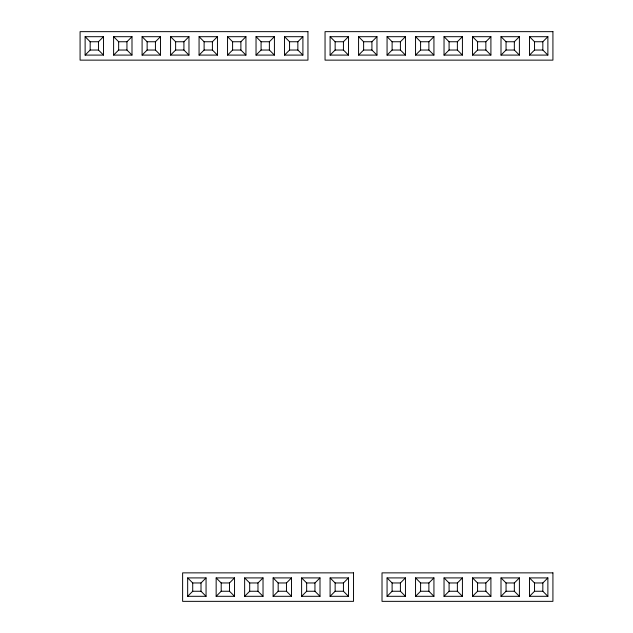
<?xml version="1.0" encoding="UTF-8"?>
<svg xmlns="http://www.w3.org/2000/svg" width="633" height="633" viewBox="0 0 633 633"><rect width="100%" height="100%" fill="white"/><g stroke="black" fill="none" stroke-linecap="round" stroke-linejoin="round"><path stroke-width="0.95" d="M85.123 55.087L90.171 50.039L98.463 50.039L103.511 55.087L85.123 55.087L85.123 36.698L103.511 36.698L103.511 55.087M98.463 50.039L98.463 41.746L103.511 36.698M113.608 55.087L118.656 50.039L126.948 50.039L131.996 55.087L113.608 55.087L113.608 36.698L131.996 36.698L131.996 55.087M126.948 50.039L126.948 41.746L131.996 36.698M142.093 55.087L147.141 50.039L155.433 50.039L160.481 55.087L142.093 55.087L142.093 36.698L160.481 36.698L160.481 55.087M142.093 36.698L147.141 41.746L155.433 41.746L160.481 36.698M170.578 55.087L175.626 50.039L175.626 41.746L170.578 36.698L170.578 55.087L188.966 55.087L188.966 36.698L170.578 36.698M175.626 41.746L183.918 41.746L188.966 36.698M199.063 55.087L204.111 50.039L204.111 41.746L199.063 36.698L199.063 55.087L217.451 55.087L217.451 36.698L199.063 36.698M204.111 41.746L212.403 41.746L217.451 36.698M227.548 55.087L232.596 50.039L232.596 41.746L227.548 36.698L245.936 36.698L245.936 55.087L227.548 55.087L227.548 36.698M232.596 41.746L240.888 41.746L245.936 36.698M256.033 55.087L261.081 50.039L261.081 41.746L256.033 36.698L274.421 36.698L274.421 55.087L256.033 55.087L256.033 36.698M274.421 55.087L269.373 50.039L269.373 41.746L274.421 36.698M284.518 55.087L289.566 50.039L289.566 41.746L284.518 36.698L302.906 36.698L302.906 55.087L284.518 55.087L284.518 36.698M289.566 41.746L297.858 41.746L302.906 36.698M330.094 55.087L335.142 50.039L335.142 41.746L330.094 36.698L348.482 36.698L348.482 55.087L330.094 55.087L330.094 36.698M348.482 55.087L343.434 50.039L343.434 41.746L348.482 36.698M358.579 55.087L363.627 50.039L363.627 41.746L358.579 36.698L376.967 36.698L376.967 55.087L358.579 55.087L358.579 36.698M376.967 55.087L371.919 50.039L371.919 41.746L376.967 36.698M387.064 55.087L392.112 50.039L392.112 41.746L387.064 36.698L405.452 36.698L405.452 55.087L387.064 55.087L387.064 36.698M405.452 55.087L400.404 50.039L400.404 41.746L405.452 36.698M415.549 55.087L420.597 50.039L428.889 50.039L433.937 55.087L415.549 55.087L415.549 36.698L433.937 36.698L433.937 55.087M415.549 36.698L420.597 41.746L428.889 41.746L433.937 36.698M444.034 55.087L449.082 50.039L457.374 50.039L462.422 55.087L444.034 55.087L444.034 36.698L462.422 36.698L462.422 55.087M444.034 36.698L449.082 41.746L457.374 41.746L462.422 36.698M472.519 55.087L477.567 50.039L485.859 50.039L490.907 55.087L472.519 55.087L472.519 36.698L490.907 36.698L490.907 55.087M485.859 50.039L485.859 41.746L490.907 36.698M501.004 55.087L506.052 50.039L514.344 50.039L519.392 55.087L501.004 55.087L501.004 36.698L519.392 36.698L519.392 55.087M514.344 50.039L514.344 41.746L519.392 36.698M529.489 55.087L534.537 50.039L542.829 50.039L547.877 55.087L529.489 55.087L529.489 36.698L547.877 36.698L547.877 55.087M542.829 50.039L542.829 41.746L547.877 36.698M187.669 596.302L192.717 591.254L192.717 582.961L187.669 577.913L206.057 577.913L206.057 596.302L187.669 596.302L187.669 577.913M206.057 596.302L201.009 591.254L201.009 582.961L206.057 577.913M216.154 596.302L221.202 591.254L221.202 582.961L216.154 577.913L234.542 577.913L234.542 596.302L216.154 596.302L216.154 577.913M221.202 582.961L229.494 582.961L234.542 577.913M244.639 596.302L249.687 591.254L249.687 582.961L244.639 577.913L263.027 577.913L263.027 596.302L244.639 596.302L244.639 577.913M263.027 596.302L257.979 591.254L257.979 582.961L263.027 577.913M273.124 596.302L278.172 591.254L286.464 591.254L291.512 596.302L273.124 596.302L273.124 577.913L291.512 577.913L291.512 596.302M286.464 591.254L286.464 582.961L291.512 577.913M301.609 596.302L306.657 591.254L306.657 582.961L301.609 577.913L319.997 577.913L319.997 596.302L301.609 596.302L301.609 577.913M319.997 596.302L314.949 591.254L314.949 582.961L319.997 577.913M330.094 596.302L335.142 591.254L335.142 582.961L330.094 577.913L348.482 577.913L348.482 596.302L330.094 596.302L330.094 577.913M348.482 596.302L343.434 591.254L343.434 582.961L348.482 577.913M387.064 596.302L392.112 591.254L392.112 582.961L387.064 577.913L405.452 577.913L405.452 596.302L387.064 596.302L387.064 577.913M392.112 582.961L400.404 582.961L405.452 577.913M415.549 596.302L420.597 591.254L428.889 591.254L433.937 596.302L415.549 596.302L415.549 577.913L433.937 577.913L433.937 596.302M415.549 577.913L420.597 582.961L428.889 582.961L433.937 577.913M444.034 596.302L449.082 591.254L449.082 582.961L444.034 577.913L462.422 577.913L462.422 596.302L444.034 596.302L444.034 577.913M449.082 582.961L457.374 582.961L462.422 577.913M472.519 596.302L477.567 591.254L485.859 591.254L490.907 596.302L472.519 596.302L472.519 577.913L490.907 577.913L490.907 596.302M485.859 591.254L485.859 582.961L490.907 577.913M501.004 596.302L506.052 591.254L506.052 582.961L501.004 577.913L519.392 577.913L519.392 596.302L501.004 596.302L501.004 577.913M519.392 596.302L514.344 591.254L514.344 582.961L519.392 577.913M529.489 596.302L534.537 591.254L534.537 582.961L529.489 577.913L547.877 577.913L547.877 596.302L529.489 596.302L529.489 577.913M534.537 582.961L542.829 582.961L547.877 577.913M85.123 36.698L90.171 41.746L98.463 41.746M113.608 36.698L118.656 41.746L126.948 41.746M261.081 41.746L269.373 41.746M335.142 41.746L343.434 41.746M363.627 41.746L371.919 41.746M392.112 41.746L400.404 41.746M472.519 36.698L477.567 41.746L485.859 41.746M501.004 36.698L506.052 41.746L514.344 41.746M529.489 36.698L534.537 41.746L542.829 41.746M175.626 50.039L183.918 50.039L188.966 55.087M204.111 50.039L212.403 50.039L217.451 55.087M232.596 50.039L240.888 50.039L245.936 55.087M261.081 50.039L269.373 50.039M289.566 50.039L297.858 50.039L302.906 55.087M335.142 50.039L343.434 50.039M363.627 50.039L371.919 50.039M392.112 50.039L400.404 50.039M192.717 582.961L201.009 582.961M249.687 582.961L257.979 582.961M273.124 577.913L278.172 582.961L286.464 582.961M306.657 582.961L314.949 582.961M335.142 582.961L343.434 582.961M472.519 577.913L477.567 582.961L485.859 582.961M506.052 582.961L514.344 582.961M192.717 591.254L201.009 591.254M221.202 591.254L229.494 591.254L234.542 596.302M249.687 591.254L257.979 591.254M306.657 591.254L314.949 591.254M335.142 591.254L343.434 591.254M392.112 591.254L400.404 591.254L405.452 596.302M449.082 591.254L457.374 591.254L462.422 596.302M506.052 591.254L514.344 591.254M534.537 591.254L542.829 591.254L547.877 596.302M542.829 582.961L542.829 591.254M534.537 41.746L534.537 50.039M506.052 41.746L506.052 50.039M477.567 41.746L477.567 50.039M477.567 582.961L477.567 591.254M457.374 41.746L457.374 50.039M457.374 582.961L457.374 591.254M449.082 41.746L449.082 50.039M428.889 41.746L428.889 50.039M428.889 582.961L428.889 591.254M420.597 41.746L420.597 50.039M420.597 582.961L420.597 591.254M400.404 582.961L400.404 591.254M297.858 41.746L297.858 50.039M278.172 582.961L278.172 591.254M240.888 41.746L240.888 50.039M229.494 582.961L229.494 591.254M212.403 41.746L212.403 50.039M183.918 41.746L183.918 50.039M155.433 41.746L155.433 50.039M147.141 41.746L147.141 50.039M118.656 41.746L118.656 50.039M90.171 41.746L90.171 50.039M307.954 31.65L80.075 31.65L80.075 60.135L307.954 60.135L307.954 31.65M552.925 31.65L325.046 31.65L325.046 60.135L552.925 60.135L552.925 31.65M353.531 572.865L182.621 572.865L182.621 601.35L353.531 601.35L353.531 572.865M552.925 572.865L382.016 572.865L382.016 601.35L552.925 601.35L552.925 572.865"/></g></svg>
